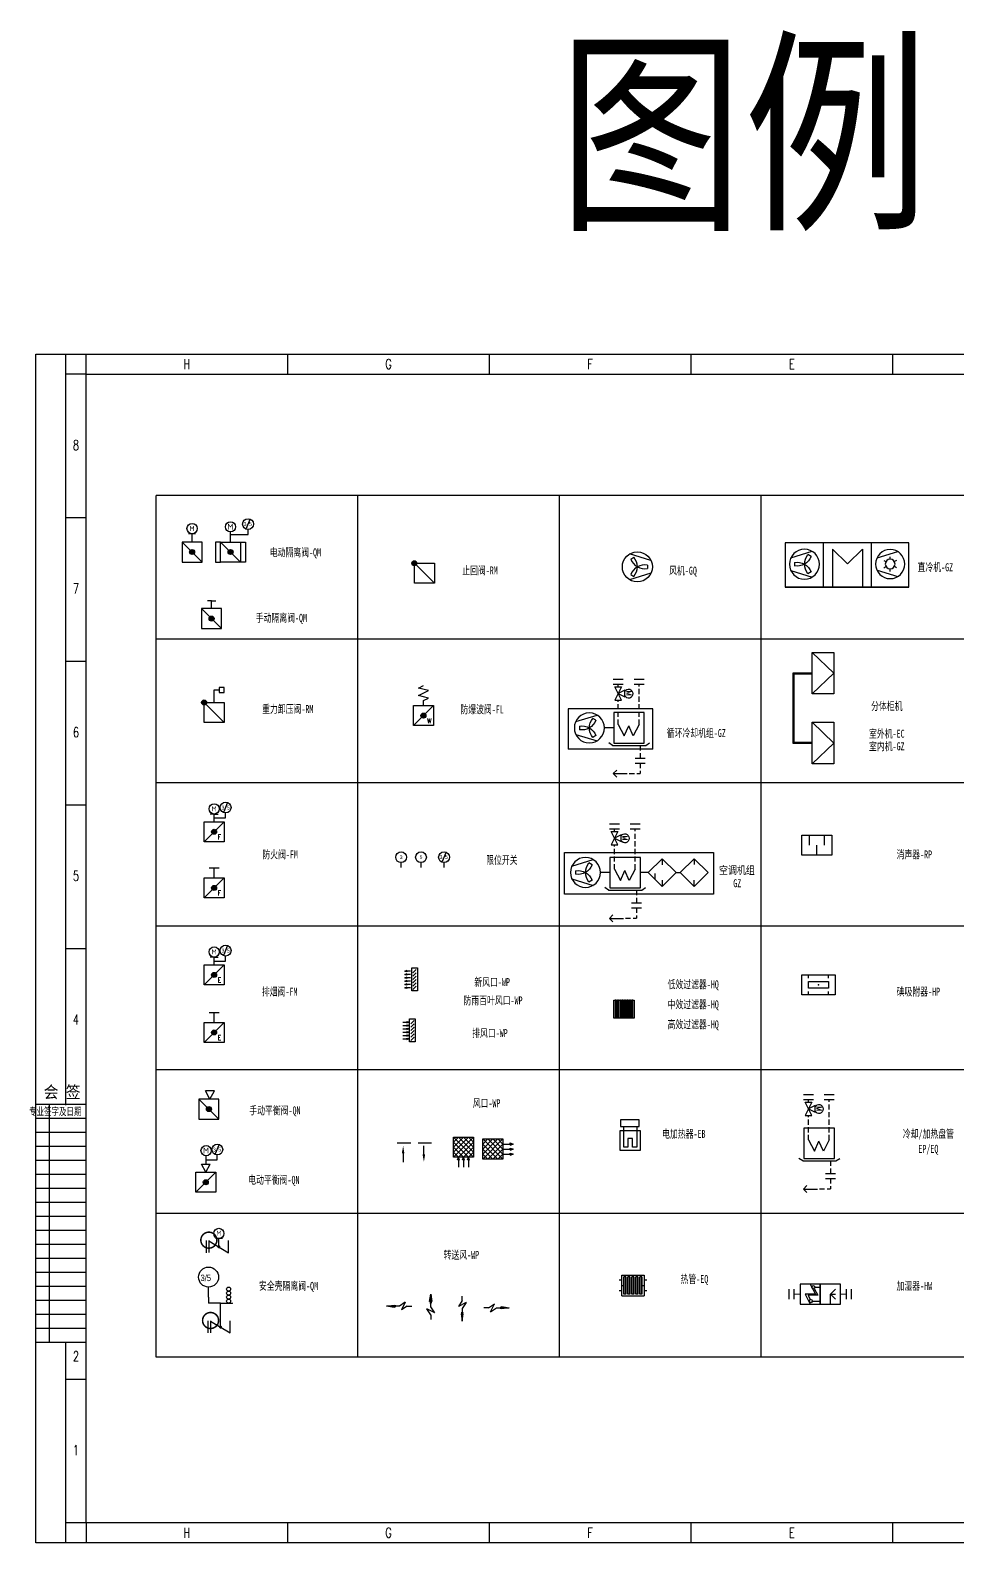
# Model space of a CAD drawing. Header units: inches. Extents: x 886 to 1730, y -738 to 18.
# Drawn here: x 886 to 1350, y -738 to 18 of the extents above; entities that cross this region are included whole.
import ezdxf
from ezdxf.enums import TextEntityAlignment as Align

# ---------------------------------------------------------------- set-up
doc = ezdxf.new("R2010")
doc.units = ezdxf.units.IN
doc.header["$MEASUREMENT"] = 0
doc.linetypes.add('DASHEDX2', pattern=[38.1, 25.4, -12.7])
doc.linetypes.add('DASHEDX5', pattern=[6, 4, -2])
for name, color, linetype in [('05Basic', 3, 'Continuous'), ('15', 7, 'Continuous'), ('B-HVAC', 2, 'Continuous'), ('DUCT', 1, 'Continuous'), ('INST', 7, 'Continuous'), ('SB', 3, 'Continuous'), ('TBasic', 2, 'Continuous'), ('V-TXT1', 2, 'Continuous'), ('图框', 4, 'Continuous'), ('通风设备', 3, 'Continuous')]:
    doc.layers.add(name, color=color, linetype=linetype)
doc.styles.add('HW', font='wromans.shx', dxfattribs={"bigfont": 'hztxtc.shx'})
doc.styles.add('HZ', font='txt_____.ttf', dxfattribs={"width": 0.7, "bigfont": 'HZTXT'})
doc.styles.add('ISOCP', font='isocpeur.ttf')
doc.styles.add('ROMAND', font='romand__.ttf', dxfattribs={"width": 0.7, "bigfont": 'OCHINESE.shx'})
doc.styles.add('romans', font='romans.shx', dxfattribs={"width": 0.7, "bigfont": 'hz.shx'})
doc.styles.add('宋体', font='', dxfattribs={"width": 0.7})
doc.styles.get('宋体').set_extended_font_data('SimSun')

# ---------------------------------------------------------------- blocks, each defined once
blk = doc.blocks.new('ms1861')
at = {"color": 0}
for p, q in [((0, 5), (10, -5)), ((0, -5), (10, 5)), ((0, -2.5), (7.5, 5)), ((0, 0), (5, 5)), ((0, 2.5), (2.5, 5)), ((0, 5), (10, 5)), ((0, -5), (0, 5)), ((0, 2.5), (0, 5)), ((0, 2.5), (0, 5)), ((0, 2.5), (7.5, -5)), ((0, 0), (5, -5)), ((10, -2.5), (2.5, 5)), ((2.5, -5), (10, 2.5)), ((5, 5), (10, 0)), ((5, -5), (10, 0)), ((7.5, 5), (10, 2.5)), ((10, 5), (10, -5)), ((11.25, 3), (10, 2.5)), ((10, 2.5), (15, 2.5)), ((11.25, 2), (10, 2.5)), ((11.25, 0.5), (10, 0)), ((10, 0), (15, 0)), ((11.25, -0.5), (10, 0)), ((11.25, 2.5), (11.25, 3)), ((11.25, 2.5), (11.25, 2)), ((11.25, 0), (11.25, 0.5)), ((11.25, 0), (11.25, -0.5)), ((0, -2.5), (2.5, -5)), ((10, -5), (0, -5)), ((7.5, -5), (10, -2.5)), ((11.25, -2), (10, -2.5)), ((10, -2.5), (15, -2.5)), ((11.25, -3), (10, -2.5)), ((11.25, -2.5), (11.25, -2)), ((11.25, -2.5), (11.25, -3))]:
    blk.add_line(p, q, dxfattribs=at)
for p in [(10, 2.5), (10, 0), (10, -2.5)]:
    blk.add_point(p, dxfattribs=at)
blk = doc.blocks.new('ms1862')
at = {"color": 0}
for p, q in [((0, 5), (10, 5)), ((0, 2.5), (2.5, 5)), ((0, 0), (5, 5)), ((0, -2.5), (7.5, 5)), ((0, -5), (10, 5)), ((0, 5), (10, -5)), ((0, -5), (0, 5)), ((0, 2.5), (0, 5)), ((0, 2.5), (0, 5)), ((0, 2.5), (7.5, -5)), ((0, 0), (5, -5)), ((10, -2.5), (2.5, 5)), ((2.5, -5), (10, 2.5)), ((5, 5), (10, 0)), ((5, -5), (10, 0)), ((7.5, 5), (10, 2.5)), ((10, 5), (10, -5)), ((10, 2.5), (15, 2.5)), ((10, 0), (15, 0)), ((13.75, 3), (15, 2.5)), ((13.75, 2.5), (13.75, 3)), ((13.75, 2), (15, 2.5)), ((13.75, 2.5), (13.75, 2)), ((13.75, 0.5), (15, 0)), ((13.75, 0), (13.75, 0.5)), ((13.75, 0), (13.75, -0.5)), ((13.75, -0.5), (15, 0)), ((0, -2.5), (2.5, -5)), ((10, -5), (0, -5)), ((7.5, -5), (10, -2.5)), ((10, -2.5), (15, -2.5)), ((13.75, -2), (15, -2.5)), ((13.75, -2.5), (13.75, -2)), ((13.75, -3), (15, -2.5)), ((13.75, -2.5), (13.75, -3))]:
    blk.add_line(p, q, dxfattribs=at)
for p in [(10, 0), (15, 2.5), (15, 0), (10, -2.5), (15, -2.5)]:
    blk.add_point(p, dxfattribs=at)
blk = doc.blocks.new('ms0421')
for p, q in [((0, 6.25), (2.5, 6.25)), ((0, 0), (0, 6.25)), ((2.5, 7.5), (2.5, 5)), ((5, 7.5), (2.5, 7.5)), ((2.5, 5), (5, 5)), ((5, 5), (5, 7.5))]:
    blk.add_line(p, q)
blk = doc.blocks.new('ms1821_k08')
at = {"color": 0}
for p, q in [((-5, 5), (5, -5)), ((-5, 5), (5, 5)), ((-5, -5), (-5, 5)), ((5, 5), (5, -5)), ((5, -5), (-5, -5))]:
    blk.add_line(p, q, dxfattribs=at)
for radius in [1.25, 1.12, 1, 0.875, 0.75, 0.625, 0.5, 0.375, 0.25, 0.125]:
    blk.add_circle((-5, 5), radius, dxfattribs=at)
blk.add_blockref('ms0421', (0, 5))
blk = doc.blocks.new('ms1008_k01')
at = {"color": 0}
for p, q in [((-3.22, 6.77), (-6.42, -3.88)), ((-0.89, 5), (0.91, 5)), ((3.22, 6.77), (6.42, -3.88)), ((-3.86, -3.3), (-4.77, -1.75)), ((3.86, -3.3), (4.77, -1.75))]:
    blk.add_line(p, q, dxfattribs=at)
blk.add_circle((0, 0), 7.5, dxfattribs=at)
for centre, start, end in [((0.05, -7.5), 90.36903, 129.9804), ((-6.52, 3.71), 290.79204, 330.36903), ((6.5, 3.73), 170.2818, 209.8588), ((-6.49, 3.77), 329.8588, 9.47016), ((-0.05, -7.5), 50.0196, 89.63097), ((6.52, 3.71), 209.63097, 249.20796)]:
    blk.add_arc(centre, 7.5, start, end, dxfattribs=at)
blk = doc.blocks.new('ms1401')
at = {"color": 0}
for p, q in [((10, 0), (0, 0)), ((7.5, 2.5), (10, 0)), ((10, 0), (7.5, -2.5))]:
    blk.add_line(p, q, dxfattribs=at)
blk = doc.blocks.new('A$C429442C1')
blk.add_hatch(color=256).paths.add_polyline_path([(1.5, 0.8, 1), (0, 0.8, 1)])
blk = doc.blocks.new('ms0205')
at = {"color": 0}
for p, q in [((-1.25, 2.5), (-1.25, -2.5)), ((1.25, 2.5), (1.25, -2.5))]:
    blk.add_line(p, q, dxfattribs=at)
blk = doc.blocks.new('ms1840_k01')
at = {"color": 0}
for p, q in [((-12.5, 7.5), (12.5, 7.5)), ((-12.5, -7.5), (-12.5, 7.5)), ((-7.5, 5), (-7.5, 7.5)), ((-7.5, 2.5), (7.5, 2.5)), ((-7.5, -2.5), (-7.5, 2.5)), ((7.5, 5), (7.5, 7.5)), ((7.5, 2.5), (7.5, -2.5)), ((12.5, 7.5), (12.5, -7.5)), ((12.5, -7.5), (-12.5, -7.5)), ((7.5, -2.5), (-7.5, -2.5)), ((-7.5, -7.5), (-7.5, -5)), ((7.5, -7.5), (7.5, -5))]:
    blk.add_line(p, q, dxfattribs=at)
blk.add_point((0, 0), dxfattribs=at)
blk = doc.blocks.new('ms0781_k02')
at = {"color": 0}
for p, q in [((-5, 7.5), (5, 7.5)), ((-5, -7.5), (-5, 7.5)), ((-5, 0), (0, 0)), ((0, 3.75), (5, 3.75)), ((5, 7.5), (5, -7.5)), ((5, -7.5), (-5, -7.5)), ((0, -3.75), (5, -3.75))]:
    blk.add_line(p, q, dxfattribs=at)
blk = doc.blocks.new('ms1845_k02')
at = {"color": 0}
for p, q in [((5, 5), (-5, 5)), ((-5, 5), (-5, -5)), ((-5, 0), (0, 0)), ((0, 0), (-2.5, -2.5)), ((0, 0), (2.5, -2.5)), ((0, 0), (0, -2.5)), ((5, 0), (5, 5)), ((5, -5), (5, 0)), ((-5, -5), (5, -5))]:
    blk.add_line(p, q, dxfattribs=at)
blk = doc.blocks.new('ms1846_k50')
at = {"color": 0}
for p, q in [((5, 5), (-5, 5)), ((-5, 5), (-5, -5)), ((0, 2.5), (-5, 0)), ((-0.5, 1), (-2.75, 0)), ((-0.5, -3.75), (-0.5, 1)), ((0, -2.5), (0, 2.5)), ((5, 0), (0, -2.51)), ((5, -5), (5, 5)), ((-5, -5), (5, -5)), ((-3.5, -1), (-3.5, -5)), ((2.75, -2), (-0.5, -3.75)), ((3.5, -2.25), (3.5, -5))]:
    blk.add_line(p, q, dxfattribs=at)
for centre, radius in [((-3.5, -0.25), 0.791), ((3.5, -1.5), 0.75)]:
    blk.add_circle(centre, radius, dxfattribs=at)
blk = doc.blocks.new('ms1003_k01')
at = {"color": 0}
for p, q in [((-3.22, 6.77), (-6.42, -3.88)), ((-2.5, 0), (-3.75, 0)), ((-1.88, 3.25), (-1.25, 2.17)), ((1.88, 3.25), (1.25, 2.17)), ((3.75, 0), (2.5, 0)), ((3.22, 6.77), (6.42, -3.88)), ((-1.88, -3.25), (-1.25, -2.17)), ((1.88, -3.25), (1.25, -2.17))]:
    blk.add_line(p, q, dxfattribs=at)
for radius in [7.5, 2.5]:
    blk.add_circle((0, 0), radius, dxfattribs=at)
blk = doc.blocks.new('tk1')
at = {"color": 0}
for p, q in [((-805.96, 209), (-830.96, 209)), ((-824.28, 90), (-824.28, 209)), ((-805.96, 202), (-830.96, 202)), ((-805.96, 195), (-830.96, 195)), ((-805.96, 188), (-830.96, 188)), ((-805.96, 181), (-830.96, 181)), ((-805.96, 174), (-830.96, 174)), ((-805.96, 167), (-830.96, 167)), ((-805.96, 160), (-830.96, 160)), ((-805.96, 153), (-830.96, 153)), ((-805.96, 146), (-830.96, 146)), ((-805.96, 139), (-830.96, 139)), ((-805.96, 132), (-830.96, 132)), ((-805.96, 125), (-830.96, 125)), ((-805.96, 118), (-830.96, 118)), ((-805.96, 111), (-830.96, 111)), ((-805.96, 104), (-830.96, 104)), ((-805.96, 97), (-830.96, 97)), ((-805.96, 90), (-830.96, 90))]:
    blk.add_line(p, q, dxfattribs=at)
at = {"layer": '图框'}
for p, q in [((-831, 584), (10, 584)), ((-831, -10), (-831, 584)), ((-816, 208.63), (-816, 584)), ((-806, 574), (-806, 584)), ((-705.25, 584), (-705.25, 574)), ((-604.5, 584), (-604.5, 574)), ((-503.75, 584), (-503.75, 574)), ((-403, 584), (-403, 574)), ((-302.25, 584), (-302.25, 574)), ((-201.5, 584), (-201.5, 574)), ((-100.75, 584), (-100.75, 574)), ((0, 574), (0, 584)), ((10, 584), (10, -10)), ((-806, 574), (-816, 574)), ((0, 574), (10, 574)), ((-816, 502.25), (-806, 502.25)), ((0, 502.25), (10, 502.25)), ((-816, 430.5), (-806, 430.5)), ((0, 430.5), (10, 430.5)), ((-816, 358.75), (-806, 358.75)), ((0, 358.75), (10, 358.75)), ((-816, 287), (-806, 287)), ((0, 287), (0, 0)), ((0, 287), (0, 0)), ((0, 287), (0, 0)), ((0, 287), (0, 0)), ((0, 287), (10, 287)), ((0, 215.25), (10, 215.25)), ((0, 143.5), (10, 143.5)), ((-816, -10), (-816, 89.94)), ((-816, 71.75), (-806, 71.75)), ((0, 71.75), (10, 71.75)), ((-806, 0), (-816, 0)), ((-806, 0), (-806, -10)), ((-705.25, 0), (-705.25, -10)), ((-604.5, 0), (-604.5, -10)), ((-503.75, 0), (-503.75, -10)), ((-403, 0), (-403, -10)), ((-302.25, 0), (-302.25, -10)), ((-201.5, 0), (-201.5, -10)), ((-201.5, 0), (-201.5, -10)), ((-100.75, 0), (-100.75, -10)), ((0, 0), (0, -10)), ((0, 0), (10, 0)), ((10, -10), (-831, -10))]:
    blk.add_line(p, q, dxfattribs=at)
at = {"layer": '图框', "color": 1}
for p, q in [((-806, 574), (0, 574)), ((-806, 0), (-806, 574)), ((0, 574), (0, 0)), ((0, 0), (-806, 0))]:
    blk.add_line(p, q, dxfattribs=at)
at = {"color": 0}
for s, height, style, width, p in [('会 签  ', 6, 'HZ', 0.9, (-814.23, 212.21)), ('专业签字及日期', 3.8, 'ROMAND', 0.7, (-821.36, 203.63))]:
    blk.add_text(s, height=height, dxfattribs=dict(at, style=style, width=width)).set_placement(p, align=Align.CENTER)
at = {"layer": '图框', "style": 'HZ', "width": 0.7}
for s, p in [('H', (-755.63, 576.5)), ('G', (-654.88, 576.5)), ('F', (-554.13, 576.5)), ('E', (-453.38, 576.5)), ('D', (-352.63, 576.5)), ('C', (-251.88, 576.5)), ('B', (-151.13, 576.5)), ('A', (-50.38, 576.5)), ('8', (-811.04, 536.01)), ('8', (4.96, 536.01)), ('7', (-811.04, 464.26)), ('7', (4.96, 464.26)), ('6', (-811.04, 392.51)), ('6', (4.96, 392.51)), ('5', (-811.04, 320.76)), ('5', (4.96, 320.76)), ('4', (-811.04, 249.01)), ('4', (4.96, 249.01)), ('3', (4.96, 177.26)), ('2', (4.96, 105.51)), ('2', (-811.04, 80.69)), ('1', (-811.04, 33.76)), ('1', (4.96, 33.76)), ('H', (-755.63, -7.5)), ('G', (-654.88, -7.5)), ('F', (-554.13, -7.5)), ('E', (-453.38, -7.5)), ('D', (-352.63, -7.5)), ('C', (-251.88, -7.5)), ('B', (-151.13, -7.5)), ('A', (-50.38, -7.5))]:
    blk.add_text(s, height=5, dxfattribs=at).set_placement(p, align=Align.CENTER)
blk = doc.blocks.new('ms1821')
at = {"color": 0}
for p, q in [((-5, 5), (5, -5)), ((-5, 5), (5, 5)), ((-5, -5), (-5, 5)), ((5, 5), (5, -5)), ((5, -5), (-5, -5))]:
    blk.add_line(p, q, dxfattribs=at)
for radius in [1.25, 1.12, 1, 0.875, 0.75, 0.625, 0.5, 0.375, 0.25, 0.125]:
    blk.add_circle((-5, 5), radius, dxfattribs=at)
blk = doc.blocks.new('A$C2C247E11')
at = {"color": 3}
for p, q in [((-9.13, 2.76), (-9.13, -1.69)), ((-5, 0.53), (-9.13, 2.76)), ((-5, 0.53), (-9.13, -1.69)), ((5, 5), (-5, 5)), ((-5, -5), (5, 5)), ((-5, 5), (-5, -5)), ((5, -5), (5, 5)), ((-5, -5), (5, -5))]:
    blk.add_line(p, q, dxfattribs=at)
for radius in [1.25, 1.12, 1, 0.875, 0.75, 0.625, 0.5, 0.375, 0.25, 0.125]:
    blk.add_circle((0, 0), radius, dxfattribs=at)

msp = doc.modelspace()

# ---------------------------------------------------------------- linework, layer by layer
at = {"color": 3}
for p, q in [((996.11, -226.41), (994.37, -230.8)), ((986.51, -237.6), (986.51, -232.6)), ((986.51, -233.85), (995.26, -233.85)), ((995.26, -233.85), (995.26, -231.35)), ((979.01, -237.6), (979.01, -247.6)), ((981.51, -237.6), (979.01, -237.6)), ((981.51, -237.6), (991.51, -247.6)), ((981.51, -237.6), (991.51, -237.6)), ((981.51, -247.6), (981.51, -237.6)), ((991.51, -237.6), (991.51, -247.6)), ((991.51, -237.6), (994.01, -237.6)), ((994.01, -237.6), (994.01, -247.6)), ((1282.71, -260.17), (1282.71, -238.06)), ((1294.71, -248.49), (1287.21, -241.24)), ((1302.21, -241.24), (1294.71, -248.49)), ((1306.71, -260.17), (1306.71, -238.06)), ((979.01, -247.6), (981.51, -247.6)), ((991.51, -247.6), (981.51, -247.6)), ((994.01, -247.6), (991.51, -247.6)), ((1277.17, -292.79), (1287.87, -303.15)), ((1267.64, -338.31), (1267.64, -302.9)), ((1267.64, -302.9), (1277.17, -302.9)), ((1268.14, -337.81), (1268.14, -303.4)), ((1268.14, -303.4), (1277.17, -303.4)), ((1287.87, -303.15), (1277.17, -313.52)), ((1077.91, -319.35), (1087.91, -319.35)), ((1077.91, -329.35), (1087.91, -319.35)), ((1077.91, -329.35), (1077.91, -319.35)), ((1087.91, -319.35), (1087.91, -329.35)), ((1193.23, -322.87), (1177.98, -322.87)), ((1177.98, -322.87), (1177.98, -338.12)), ((1193.23, -338.12), (1193.23, -322.87)), ((1087.91, -329.35), (1077.91, -329.35)), ((1180.26, -328.83), (1183.23, -334.4)), ((1183.23, -334.4), (1185.46, -329.38)), ((1187.68, -334.4), (1185.46, -329.38)), ((1190.65, -328.83), (1187.68, -334.4)), ((1277.17, -327.7), (1287.87, -338.06)), ((1177.38, -339.28), (1175.47, -338)), ((1177.38, -339.28), (1193.95, -339.28)), ((1177.98, -338.12), (1193.23, -338.12)), ((1193.95, -339.28), (1195.86, -338)), ((1277.17, -338.31), (1267.64, -338.31)), ((1277.17, -337.81), (1268.14, -337.81)), ((1287.87, -338.06), (1277.17, -348.43)), ((1094.04, -392.87), (1092.31, -397.26)), ((1071.75, -400.31), (1071.75, -397.81)), ((1081.68, -400.31), (1081.68, -397.81)), ((1093.19, -400.31), (1093.19, -397.81)), ((1191.29, -395.18), (1176.04, -395.18)), ((1176.04, -395.18), (1176.04, -410.43)), ((1191.29, -410.43), (1191.29, -395.18)), ((1178.32, -401.14), (1181.29, -406.7)), ((1181.29, -406.7), (1183.52, -401.69)), ((1185.75, -406.7), (1183.52, -401.69)), ((1188.72, -401.14), (1185.75, -406.7)), ((1175.44, -411.58), (1173.53, -410.31)), ((1175.44, -411.58), (1192.01, -411.58)), ((1176.04, -410.43), (1191.29, -410.43)), ((1192.01, -411.58), (1193.92, -410.31)), ((1178.05, -466.61), (1188.23, -466.61)), ((1178.05, -475.49), (1178.05, -466.61)), ((1178.9, -475.42), (1178.9, -466.61)), ((1178.9, -466.61), (1178.9, -475.49)), ((1179.74, -475.42), (1179.74, -466.61)), ((1179.74, -466.61), (1179.74, -475.49)), ((1180.59, -475.42), (1180.59, -466.61)), ((1180.59, -466.61), (1180.59, -475.49)), ((1181.44, -475.42), (1181.44, -466.61)), ((1181.44, -466.61), (1181.44, -475.49)), ((1182.29, -475.42), (1182.29, -466.61)), ((1182.29, -466.61), (1182.29, -475.49)), ((1183.14, -475.42), (1183.14, -466.61)), ((1183.14, -466.61), (1183.14, -475.49)), ((1183.99, -475.42), (1183.99, -466.61)), ((1183.99, -466.61), (1183.99, -475.49)), ((1184.84, -475.42), (1184.84, -466.61)), ((1184.84, -466.61), (1184.84, -475.49)), ((1185.68, -475.42), (1185.68, -466.61)), ((1185.68, -466.61), (1185.68, -475.49)), ((1186.53, -475.42), (1186.53, -466.61)), ((1186.53, -466.61), (1186.53, -475.49)), ((1187.38, -475.42), (1187.38, -466.61)), ((1187.38, -466.61), (1187.38, -475.49)), ((1188.23, -466.61), (1188.23, -475.49)), ((1188.23, -475.49), (1178.05, -475.49)), ((1288.25, -530.45), (1273.01, -530.45)), ((1273.01, -530.45), (1273.01, -545.7)), ((1275.28, -536.41), (1278.25, -541.98)), ((1285.68, -536.41), (1282.71, -541.98)), ((1288.25, -545.7), (1288.25, -530.45)), ((980.61, -538.93, 0), (978.87, -543.32, 0)), ((979.89, -546.36, 0), (979.89, -543.87, 0)), ((1278.25, -541.98), (1280.48, -536.97)), ((1282.71, -541.98), (1280.48, -536.97)), ((971.94, -548.42, 0), (976.38, -548.42, 0)), ((974.16, -552.55, 0), (971.94, -548.42, 0)), ((974.16, -546.36, 0), (979.89, -546.36, 0)), ((974.16, -552.55, 0), (976.38, -548.42, 0)), ((1272.4, -546.86), (1270.49, -545.58)), ((1272.4, -546.86), (1288.98, -546.86)), ((1273.01, -545.7), (1288.25, -545.7)), ((1288.98, -546.86), (1290.89, -545.58)), ((975.55, -614.91), (975.55, -609.91)), ((975.55, -614.91), (975.55, -617.91)), ((981.55, -617.91), (975.55, -617.91)), ((981.55, -629.91), (981.55, -617.91)), ((981.55, -617.91), (987.55, -617.91)), ((975.3, -632.85), (975.3, -626.79)), ((976.55, -626.79), (976.55, -632.79)), ((976.55, -626.91), (986.3, -632.85)), ((986.3, -632.85), (986.3, -626.79))]:
    msp.add_line(p, q, dxfattribs=at)
at = {"color": 0}
for p, q in [((1325.46, -238.06), (1263.66, -238.06)), ((1263.66, -238.06), (1263.66, -248.62)), ((1325.46, -248.62), (1325.46, -238.06)), ((1263.66, -248.62), (1263.66, -260.17)), ((1325.46, -260.17), (1325.46, -248.62)), ((1325.46, -260.17), (1263.66, -260.17)), ((1263.66, -260.17), (1325.46, -260.17))]:
    msp.add_line(p, q, dxfattribs=at)
at = {"color": 3, "linetype": 'ByBlock'}
for p, q in [((1080.41, -310.6), (1082.91, -309.35)), ((1085.41, -311.85), (1080.41, -310.6)), ((1080.41, -314.35), (1085.41, -311.85)), ((1085.41, -315.6), (1080.41, -314.35)), ((1082.91, -316.85), (1085.41, -315.6)), ((1082.91, -319.35), (1082.91, -316.85))]:
    msp.add_line(p, q, dxfattribs=at)
at = {"color": 3, "linetype": 'DASHEDX2', "ltscale": 0.1}
for p, q in [((1180.26, -310), (1180.26, -308.78)), ((1180.26, -310), (1180.26, -308.78)), ((1190.65, -328.83), (1190.65, -308.78)), ((1180.26, -328.83), (1180.26, -316.67)), ((1191.25, -339.28), (1191.25, -345.57)), ((1185.74, -353.29), (1191.25, -353.29)), ((1191.25, -348.07), (1191.25, -353.29)), ((1178.32, -382.31), (1178.32, -381.09)), ((1178.32, -382.31), (1178.32, -381.09)), ((1188.72, -401.14), (1188.72, -381.09)), ((1178.32, -401.14), (1178.32, -388.97)), ((1189.31, -411.58), (1189.31, -417.88)), ((1189.31, -420.38), (1189.31, -425.6)), ((1183.8, -425.6), (1189.31, -425.6)), ((1275.28, -517.58), (1275.28, -516.36)), ((1275.28, -517.58), (1275.28, -516.36)), ((1285.68, -536.41), (1285.68, -516.36)), ((1275.28, -536.41), (1275.28, -524.25)), ((1286.27, -546.86), (1286.27, -553.15)), ((1286.27, -555.65), (1286.27, -560.87)), ((1280.76, -560.87), (1286.27, -560.87))]:
    msp.add_line(p, q, dxfattribs=at)
for p, q in [((1180.26, -313.33), (1178.59, -310)), ((1178.59, -310), (1181.93, -310)), ((1180.26, -313.33), (1178.59, -316.67)), ((1178.59, -316.67), (1181.93, -316.67)), ((1181.93, -310), (1180.26, -313.33)), ((1183.59, -311.67), (1180.26, -313.33)), ((1181.93, -316.67), (1180.26, -313.33)), ((1180.26, -313.33), (1183.59, -315)), ((1183.59, -315.17), (1183.59, -311.49)), ((1178.32, -385.64), (1176.65, -382.31)), ((1176.65, -382.31), (1179.99, -382.31)), ((1179.99, -382.31), (1178.32, -385.64)), ((1181.65, -383.97), (1178.32, -385.64)), ((1181.65, -387.47), (1181.65, -383.79)), ((1178.32, -385.64), (1176.65, -388.97)), ((1176.65, -388.97), (1179.99, -388.97)), ((1179.99, -388.97), (1178.32, -385.64)), ((1178.32, -385.64), (1181.65, -387.31)), ((1275.28, -520.91), (1273.62, -517.58)), ((1273.62, -517.58), (1276.95, -517.58)), ((1275.28, -520.91), (1273.62, -524.25)), ((1276.95, -517.58), (1275.28, -520.91)), ((1278.62, -519.25), (1275.28, -520.91)), ((1276.95, -524.25), (1275.28, -520.91)), ((1275.28, -520.91), (1278.62, -522.58)), ((1278.62, -522.75), (1278.62, -519.07)), ((1273.62, -524.25), (1276.95, -524.25))]:
    msp.add_line(p, q)
at = {"color": 3, "linetype": 'Continuous'}
for p, q in [((974.16, -544.3, 0), (974.16, -548.42, 0)), ((969.16, -562.55, 0), (969.16, -552.55, 0)), ((979.16, -552.55, 0), (969.16, -562.55, 0)), ((969.16, -552.55, 0), (979.16, -552.55, 0)), ((979.16, -552.55, 0), (979.16, -562.55, 0)), ((979.16, -562.55, 0), (969.16, -562.55, 0))]:
    msp.add_line(p, q, dxfattribs=at)
at = {"color": 1}
for p, q in [((1064.5, -619.4), (1068.19, -618.9)), ((1070.89, -619.4), (1064.5, -619.4)), ((1068.19, -620.03), (1064.5, -619.4)), ((1068.19, -618.9), (1068.19, -620.03)), ((1073.81, -617.46), (1070.89, -619.4)), ((1073.81, -617.46), (1071.9, -621.34)), ((1074.83, -619.4), (1071.9, -621.34)), ((1074.83, -619.4), (1077.14, -619.4)), ((1085.97, -617.09), (1086.59, -613.4)), ((1087.09, -617.09), (1085.97, -617.09)), ((1086.59, -619.79), (1086.59, -613.4)), ((1086.59, -613.4), (1087.09, -617.09)), ((1102.32, -616.68), (1100.39, -619.6)), ((1104.26, -617.69), (1100.39, -619.6)), ((1102.32, -616.68), (1102.32, -614.37)), ((1104.26, -617.69), (1102.32, -620.62)), ((1115.4, -620.28), (1118.32, -618.34)), ((1116.41, -622.21), (1118.32, -618.34)), ((1122.04, -620.78), (1122.04, -619.65)), ((1122.04, -619.65), (1125.73, -620.28)), ((1088.53, -622.71), (1084.66, -620.8)), ((1086.59, -623.73), (1084.66, -620.8)), ((1088.53, -622.71), (1086.59, -619.79)), ((1086.59, -623.73), (1086.59, -626.04)), ((1102.82, -623.32), (1101.7, -623.32)), ((1101.7, -623.32), (1102.32, -627.01)), ((1102.32, -620.62), (1102.32, -627.01)), ((1102.32, -627.01), (1102.82, -623.32)), ((1115.4, -620.28), (1113.09, -620.28)), ((1116.41, -622.21), (1119.34, -620.28)), ((1119.34, -620.28), (1125.73, -620.28)), ((1125.73, -620.28), (1122.04, -620.78))]:
    msp.add_line(p, q, dxfattribs=at)
at = {"color": 3}
for points in [[(1277.17, -292.79), (1287.87, -292.79), (1287.87, -313.52), (1277.17, -313.52)], [(1277.17, -327.7), (1287.87, -327.7), (1287.87, -348.43), (1277.17, -348.43)]]:
    msp.add_lwpolyline(points, close=True, dxfattribs=at)
msp.add_lwpolyline([(1153.32, -392.72), (1227.84, -392.72), (1227.84, -413.55), (1153.32, -413.55)], close=True)
for points, const_width in [([(987.42, -617.91, 1), (987.67, -617.91, 1)], 0.25), ([(976.55, -626.98, 1), (976.55, -626.23, 1)], 8), ([(981.17, -629.91, 1), (981.92, -629.91, 1)], 0.75)]:
    msp.add_lwpolyline(points, format="xyb", close=True, dxfattribs=dict(at, const_width=const_width))
for centre, radius in [((995.26, -228.65), 2.7), ((986.51, -230.04), 2.56), ((986.51, -242.6), 1.25), ((986.51, -242.6), 1.12), ((986.51, -242.6), 1), ((986.51, -242.6), 0.875), ((986.51, -242.6), 0.75), ((986.51, -242.6), 0.625), ((986.51, -242.6), 0.5), ((986.51, -242.6), 0.375), ((986.51, -242.6), 0.25), ((986.51, -242.6), 0.125), ((1082.91, -324.35), 1.25), ((1082.91, -324.35), 1.12), ((1082.91, -324.35), 1), ((1082.91, -324.35), 0.875), ((1082.91, -324.35), 0.75), ((1082.91, -324.35), 0.625), ((1082.91, -324.35), 0.5), ((1082.91, -324.35), 0.375), ((1082.91, -324.35), 0.25), ((1082.91, -324.35), 0.125), ((1071.75, -395.11), 2.7), ((1081.68, -395.11), 2.7), ((1093.19, -395.11), 2.7), ((974.32, -541.74, 0), 2.56), ((979.92, -541.17, 0), 2.7), ((975.55, -604.91), 5), ((985.55, -610.91), 1), ((985.55, -612.91), 1), ((985.55, -614.91), 1), ((985.55, -616.91), 1)]:
    msp.add_circle(centre, radius, dxfattribs=at)
at = {"color": 3, "linetype": 'Continuous'}
for radius in [1.25, 1.12, 1, 0.875, 0.75, 0.625, 0.5, 0.375, 0.25, 0.125]:
    msp.add_circle((974.16, -557.55, 0), radius, dxfattribs=at)
at = {"extrusion": (0, 0, -1)}
for centre in [(1185.46, -313.33), (1183.52, -385.64), (1280.49, -520.91)]:
    msp.add_ellipse(centre, major_axis=(0, -2.29), ratio=0.910813, start_param=2.028242, end_param=7.396536, dxfattribs=at)
at = {"color": 3}
for p in [(1178.9, -466.61), (1179.74, -466.61), (1180.59, -466.61), (1181.44, -466.61), (1182.29, -466.61), (1183.14, -466.61), (1183.99, -466.61), (1184.84, -466.61), (1185.68, -466.61), (1186.53, -466.61), (1187.38, -466.61)]:
    msp.add_point(p, dxfattribs=at)
at = {"color": 1}
for points in [[(1073.4, -543.12), (1072.08, -543.12), (1072.77, -539.43)], [(1083.75, -543.61), (1082.44, -543.61), (1083.13, -547.3)], [(1068.19, -618.9), (1068.19, -619.9), (1064.5, -619.4)], [(1069.13, -618.78), (1069.13, -620.09), (1065.44, -619.4)], [(1087.22, -618.03), (1085.9, -618.03), (1086.59, -614.34)], [(1087.09, -617.09), (1086.09, -617.09), (1086.59, -613.4)], [(1121.1, -620.9), (1121.1, -619.59), (1124.78, -620.28)], [(1102.95, -622.38), (1101.63, -622.38), (1102.32, -626.07)], [(1102.82, -623.32), (1101.82, -623.32), (1102.32, -627.01)], [(1122.04, -620.78), (1122.04, -619.78), (1125.73, -620.28)]]:
    msp.add_solid(points, dxfattribs=at)
at = {"layer": 'DUCT', "color": 1, "linetype": 'ByBlock'}
for p, q in [((1072.74, -543.12), (1072.74, -547.43)), ((1083.09, -543.61), (1083.09, -539.29))]:
    msp.add_line(p, q, dxfattribs=at)
at = {"layer": 'DUCT', "color": 1, "linetype": 'ByBlock', "const_width": 0.6}
for points in [[(1069.75, -537.9), (1076.67, -537.9)], [(1069.75, -537.9), (1076.67, -537.9)], [(1072.74, -547.43), (1072.74, -543.12)], [(1080.11, -537.9), (1087.03, -537.9)], [(1080.11, -537.9), (1087.03, -537.9)], [(1083.09, -539.29), (1083.09, -543.61)]]:
    msp.add_lwpolyline(points, dxfattribs=at)
at = {"layer": 'INST'}
for p, q in [((1654.59, -214.39), (949.34, -214.39)), ((949.34, -644.89), (949.34, -214.39)), ((1050.09, -644.89), (1050.09, -214.39)), ((1150.84, -644.89), (1150.84, -214.39)), ((1251.57, -644.89), (1251.58, -214.39)), ((1654.59, -286.14), (949.34, -286.14)), ((1654.59, -357.89), (949.34, -357.89)), ((1654.59, -429.64), (949.34, -429.64)), ((1453.09, -501.39), (949.34, -501.39)), ((1453.09, -573.14), (949.34, -573.14)), ((1654.59, -644.89), (949.34, -644.89))]:
    msp.add_line(p, q, dxfattribs=at)
at = {"layer": 'INST', "color": 3}
for p, q in [((1287.21, -241.24), (1287.21, -260.17)), ((1302.21, -241.24), (1302.21, -260.17))]:
    msp.add_line(p, q, dxfattribs=at)
at = {"layer": 'INST', "color": 1}
for p, q in [((1177.98, -330.5), (1173.29, -330.5)), ((1176.04, -402.8), (1171.36, -402.8)), ((1195.25, -402.8), (1191.29, -402.8)), ((1209.13, -402.8), (1211.24, -402.8))]:
    msp.add_line(p, q, dxfattribs=at)
at = {"layer": '通风设备', "color": 3}
for p, q in [((967.31, -233.47), (965.55, -233.47)), ((967.31, -237.6), (967.31, -233.47)), ((969.06, -233.47), (967.31, -233.47)), ((977.04, -270.87), (977.04, -266.97)), ((1155.13, -320.95), (1155.13, -341.08)), ((1197.44, -320.95), (1155.13, -320.95)), ((1197.44, -341.08), (1197.44, -320.95)), ((1197.44, -341.08), (1155.13, -341.08)), ((984.91, -368.04), (983.18, -372.43)), ((973.34, -377.42), (983.34, -377.42)), ((973.34, -387.42), (983.34, -377.42)), ((973.34, -387.42), (973.34, -377.42)), ((978.34, -377.42), (978.34, -373.52)), ((978.34, -375.47), (984.06, -375.47)), ((983.34, -377.42), (983.34, -387.42)), ((984.06, -375.47), (984.06, -372.98)), ((983.34, -387.42), (973.34, -387.42)), ((975.84, -400.45), (980.84, -400.45)), ((978.34, -405.45), (978.34, -400.45)), ((973.34, -405.45), (983.34, -405.45)), ((973.34, -415.45), (983.34, -405.45)), ((973.34, -415.45), (973.34, -405.45)), ((983.34, -405.45), (983.34, -415.45)), ((983.34, -415.45), (973.34, -415.45)), ((978.34, -448.92), (978.34, -445.02)), ((984.91, -439.54), (983.18, -443.93)), ((984.06, -446.97), (984.06, -444.48)), ((973.34, -448.92), (983.34, -448.92)), ((973.34, -458.92), (983.34, -448.92)), ((973.34, -458.92), (973.34, -448.92)), ((978.34, -446.97), (984.06, -446.97)), ((983.34, -448.92), (983.34, -458.92)), ((1074.57, -451.64), (1073.73, -451.97)), ((1076.46, -451.97), (1073.73, -451.97)), ((1074.57, -452.31), (1073.73, -451.97)), ((1074.57, -453.31), (1073.73, -453.64)), ((1074.57, -451.97), (1074.57, -451.64)), ((1074.57, -451.97), (1074.57, -452.31)), ((1074.57, -453.64), (1074.57, -453.31)), ((1077.03, -450.38), (1079.91, -450.38)), ((1077.03, -461.9), (1077.03, -450.38)), ((1079.3, -451.14), (1077.64, -452.81)), ((1079.3, -452.81), (1077.64, -454.47)), ((1079.91, -450.38), (1079.91, -461.9)), ((983.34, -458.92), (973.34, -458.92)), ((1076.46, -453.64), (1073.73, -453.64)), ((1074.57, -453.97), (1073.73, -453.64)), ((1074.57, -454.97), (1073.73, -455.31)), ((1076.46, -455.31), (1073.73, -455.31)), ((1074.57, -455.64), (1073.73, -455.31)), ((1074.57, -456.64), (1073.73, -456.97)), ((1076.46, -456.97), (1073.73, -456.97)), ((1074.57, -457.31), (1073.73, -456.97)), ((1074.57, -458.31), (1073.73, -458.64)), ((1076.46, -458.64), (1073.73, -458.64)), ((1074.57, -458.97), (1073.73, -458.64)), ((1074.57, -459.97), (1073.73, -460.31)), ((1076.46, -460.31), (1073.73, -460.31)), ((1074.57, -460.64), (1073.73, -460.31)), ((1074.57, -453.64), (1074.57, -453.97)), ((1074.57, -455.31), (1074.57, -454.97)), ((1074.57, -455.31), (1074.57, -455.64)), ((1074.57, -456.97), (1074.57, -456.64)), ((1074.57, -456.97), (1074.57, -457.31)), ((1074.57, -458.64), (1074.57, -458.31)), ((1074.57, -458.64), (1074.57, -458.97)), ((1074.57, -460.31), (1074.57, -459.97)), ((1074.57, -460.31), (1074.57, -460.64)), ((1079.3, -454.47), (1077.64, -456.14)), ((1079.3, -456.14), (1077.64, -457.81)), ((1079.3, -457.81), (1077.64, -459.47)), ((1079.3, -459.47), (1077.64, -461.14)), ((1079.91, -461.9), (1077.03, -461.9)), ((975.84, -472.69), (980.84, -472.69)), ((978.34, -477.69), (978.34, -472.69)), ((1075.93, -475.87), (1078.81, -475.87)), ((1075.93, -487.39), (1075.93, -475.87)), ((1078.81, -475.87), (1078.81, -487.39)), ((973.34, -477.69), (983.34, -477.69)), ((973.34, -487.69), (983.34, -477.69)), ((973.34, -487.69), (973.34, -477.69)), ((983.34, -477.69), (983.34, -487.69)), ((1072.64, -477.46), (1075.36, -477.46)), ((1072.64, -479.13), (1075.36, -479.13)), ((1072.64, -480.8), (1075.36, -480.8)), ((1072.64, -482.46), (1075.36, -482.46)), ((1074.53, -477.46), (1074.53, -477.13)), ((1074.53, -477.13), (1075.36, -477.46)), ((1074.53, -477.8), (1075.36, -477.46)), ((1074.53, -477.46), (1074.53, -477.8)), ((1074.53, -478.8), (1075.36, -479.13)), ((1074.53, -479.13), (1074.53, -478.8)), ((1074.53, -479.46), (1075.36, -479.13)), ((1074.53, -479.13), (1074.53, -479.46)), ((1074.53, -480.8), (1074.53, -480.46)), ((1074.53, -480.46), (1075.36, -480.8)), ((1074.53, -481.13), (1075.36, -480.8)), ((1074.53, -480.8), (1074.53, -481.13)), ((1074.53, -482.13), (1075.36, -482.46)), ((1074.53, -482.46), (1074.53, -482.13)), ((1074.53, -482.8), (1075.36, -482.46)), ((1074.53, -482.46), (1074.53, -482.8)), ((1078.21, -476.63), (1076.54, -478.3)), ((1078.21, -478.3), (1076.54, -479.96)), ((1078.21, -479.96), (1076.54, -481.63)), ((1078.21, -481.63), (1076.54, -483.3)), ((1078.21, -483.3), (1076.54, -484.96)), ((983.34, -487.69), (973.34, -487.69)), ((1072.64, -484.13), (1075.36, -484.13)), ((1072.64, -485.8), (1075.36, -485.8)), ((1074.53, -484.13), (1074.53, -483.8)), ((1074.53, -483.8), (1075.36, -484.13)), ((1074.53, -484.46), (1075.36, -484.13)), ((1074.53, -484.13), (1074.53, -484.46)), ((1074.53, -485.8), (1074.53, -485.46)), ((1074.53, -485.46), (1075.36, -485.8)), ((1074.53, -486.13), (1075.36, -485.8)), ((1074.53, -485.8), (1074.53, -486.13)), ((1078.81, -487.39), (1075.93, -487.39)), ((1078.21, -484.96), (1076.54, -486.63)), ((1182.96, -539.95), (1182.96, -530.02)), ((1185.08, -535.58), (1185.08, -539.95)), ((1187.38, -535.58), (1185.08, -535.58)), ((1187.38, -539.95), (1187.38, -535.58)), ((1189.54, -529.73), (1189.54, -539.95)), ((1185.08, -539.95), (1182.96, -539.95)), ((1189.54, -539.95), (1187.38, -539.95)), ((974.44, -592.72), (974.44, -586.66)), ((975.69, -586.66), (975.69, -592.66)), ((975.69, -586.78), (985.44, -592.72)), ((980.69, -585.65), (978.93, -585.65)), ((980.69, -589.78), (980.69, -585.65)), ((982.44, -585.65), (980.69, -585.65)), ((985.44, -592.72), (985.44, -586.66)), ((1182.02, -603.87), (1193.16, -603.87)), ((1182.02, -614.32), (1182.02, -603.87)), ((1193.16, -603.87), (1193.16, -614.32)), ((1183.02, -613.44), (1183.02, -604.74)), ((1183.02, -604.74), (1183.02, -613.44)), ((1184.02, -604.74), (1183.02, -604.74)), ((1184.02, -613.44), (1184.02, -604.74)), ((1184.02, -604.74), (1184.02, -613.44)), ((1185.01, -613.44), (1185.01, -604.74)), ((1185.01, -604.74), (1185.01, -613.44)), ((1186.01, -604.74), (1185.01, -604.74)), ((1186.01, -613.44), (1186.01, -604.74)), ((1186.01, -604.74), (1186.01, -613.44)), ((1187.01, -613.44), (1187.01, -604.74)), ((1187.01, -604.74), (1187.01, -613.44)), ((1188.01, -604.74), (1187.01, -604.74)), ((1188.01, -613.44), (1188.01, -604.74)), ((1188.01, -604.74), (1188.01, -613.44)), ((1189.01, -613.44), (1189.01, -604.74)), ((1189.01, -604.74), (1189.01, -613.44)), ((1190.01, -604.74), (1189.01, -604.74)), ((1190.01, -613.44), (1190.01, -604.74)), ((1190.01, -604.74), (1190.01, -613.44)), ((1191, -613.44), (1191, -604.74)), ((1191, -604.74), (1191, -613.44)), ((1192, -604.74), (1191, -604.74)), ((1192, -613.44), (1192, -604.74)), ((1192, -604.74), (1192, -613.44)), ((1182.02, -614.32), (1193.16, -614.32)), ((1184.02, -613.44), (1183.02, -613.44)), ((1186.01, -613.44), (1185.01, -613.44)), ((1188.01, -613.44), (1187.01, -613.44)), ((1190.01, -613.44), (1189.01, -613.44)), ((1192, -613.44), (1191, -613.44))]:
    msp.add_line(p, q, dxfattribs=at)
at = {"layer": '通风设备', "color": 3, "linetype": 'Continuous'}
for p, q in [((962.31, -237.6), (962.31, -247.6)), ((962.31, -237.6), (972.31, -247.6)), ((972.31, -237.6), (962.31, -237.6)), ((972.31, -247.6), (972.31, -237.6)), ((962.31, -247.6), (972.31, -247.6)), ((972.04, -270.87), (972.04, -280.87)), ((972.04, -270.87), (982.04, -280.87)), ((982.04, -270.87), (972.04, -270.87)), ((977.04, -266.97), (974.97, -266.97)), ((977.04, -266.97), (979.11, -266.97)), ((982.04, -280.87), (982.04, -270.87)), ((972.04, -280.87), (982.04, -280.87)), ((978.34, -373.52), (976.27, -373.52)), ((978.34, -373.52), (980.41, -373.52)), ((978.34, -445.02), (976.27, -445.02)), ((978.34, -445.02), (980.41, -445.02))]:
    msp.add_line(p, q, dxfattribs=at)
at = {"layer": '通风设备', "color": 3, "linetype": 'ByBlock'}
for p, q in [((1202.19, -395.86), (1202.19, -398.96)), ((1218.17, -395.86), (1218.17, -398.71)), ((1202.19, -406.65), (1202.19, -409.74)), ((1218.17, -409.74), (1218.17, -406.65))]:
    msp.add_line(p, q, dxfattribs=at)
at = {"layer": '通风设备'}
for p, q in [((1198.72, -406.27), (1198.72, -403.18)), ((1190.75, -526.4), (1181.42, -526.4)), ((1181.42, -526.4), (1181.42, -529.73)), ((1190.75, -529.73), (1190.75, -526.4)), ((1181.42, -529.73), (1190.75, -529.73)), ((1182.96, -530.02), (1182.96, -529.73)), ((1182.02, -606.48), (1180.72, -606.48)), ((1182.02, -611.71), (1180.72, -611.71)), ((1182.02, -609.09), (1183.02, -609.09)), ((1192, -609.09), (1193.16, -609.09)), ((1194.46, -606.48), (1193.16, -606.48)), ((1194.46, -611.71), (1193.16, -611.71))]:
    msp.add_line(p, q, dxfattribs=at)
at = {"layer": '通风设备', "color": 3, "linetype": 'ByBlock'}
for points in [[(1195.25, -402.8), (1202.19, -409.74), (1209.13, -402.8), (1202.19, -395.86)], [(1225.11, -402.8), (1218.17, -395.86), (1211.24, -402.8), (1218.17, -409.74)]]:
    msp.add_lwpolyline(points, close=True, dxfattribs=at)
at = {"layer": '通风设备'}
msp.add_lwpolyline([(1181.15, -531.7), (1191.15, -531.7), (1191.15, -541.7), (1181.15, -541.7)], close=True, dxfattribs=at)
at = {"layer": '通风设备', "color": 3}
for points, const_width in [([(975.69, -586.84, 1), (975.69, -586.09, 1)], 8), ([(980.31, -589.78, 1), (981.06, -589.78, 1)], 0.75)]:
    msp.add_lwpolyline(points, format="xyb", close=True, dxfattribs=dict(at, const_width=const_width))
at = {"layer": '通风设备', "color": 3, "linetype": 'DASHEDX5', "const_width": 0.5}
for points in [[(1267.99, -613.42), (1271.19, -613.42)], [(1294.24, -613.42), (1291.19, -613.42)]]:
    msp.add_lwpolyline(points, dxfattribs=at)
at = {"layer": '通风设备', "color": 3}
for centre, radius in [((967.31, -230.91), 2.56), ((978.34, -370.96), 2.56), ((984.06, -370.28), 2.7), ((978.34, -382.42), 1.25), ((978.34, -382.42), 1.12), ((978.34, -382.42), 1), ((978.34, -382.42), 0.875), ((978.34, -382.42), 0.75), ((978.34, -382.42), 0.625), ((978.34, -382.42), 0.5), ((978.34, -382.42), 0.375), ((978.34, -382.42), 0.25), ((978.34, -382.42), 0.125), ((978.34, -410.45), 1.25), ((978.34, -410.45), 1.12), ((978.34, -410.45), 1), ((978.34, -410.45), 0.875), ((978.34, -410.45), 0.75), ((978.34, -410.45), 0.625), ((978.34, -410.45), 0.5), ((978.34, -410.45), 0.375), ((978.34, -410.45), 0.25), ((978.34, -410.45), 0.125), ((978.34, -442.46), 2.56), ((984.06, -441.78), 2.7), ((978.34, -453.92), 1.25), ((978.34, -453.92), 1.12), ((978.34, -453.92), 1), ((978.34, -453.92), 0.875), ((978.34, -453.92), 0.75), ((978.34, -453.92), 0.625), ((978.34, -453.92), 0.5), ((978.34, -453.92), 0.375), ((978.34, -453.92), 0.25), ((978.34, -453.92), 0.125), ((978.34, -482.69), 1.25), ((978.34, -482.69), 1.12), ((978.34, -482.69), 1), ((978.34, -482.69), 0.875), ((978.34, -482.69), 0.75), ((978.34, -482.69), 0.625), ((978.34, -482.69), 0.5), ((978.34, -482.69), 0.375), ((978.34, -482.69), 0.25), ((978.34, -482.69), 0.125), ((980.69, -583.09), 2.56)]:
    msp.add_circle(centre, radius, dxfattribs=at)
at = {"layer": '通风设备', "color": 3, "linetype": 'Continuous'}
for centre, radius in [((967.31, -242.6), 1.25), ((967.31, -242.6), 1.12), ((967.31, -242.6), 1), ((967.31, -242.6), 0.875), ((967.31, -242.6), 0.75), ((967.31, -242.6), 0.625), ((967.31, -242.6), 0.5), ((967.31, -242.6), 0.375), ((967.31, -242.6), 0.25), ((967.31, -242.6), 0.125), ((977.04, -275.87), 1.25), ((977.04, -275.87), 1.12), ((977.04, -275.87), 1), ((977.04, -275.87), 0.875), ((977.04, -275.87), 0.75), ((977.04, -275.87), 0.625), ((977.04, -275.87), 0.5), ((977.04, -275.87), 0.375), ((977.04, -275.87), 0.25), ((977.04, -275.87), 0.125)]:
    msp.add_circle(centre, radius, dxfattribs=at)
at = {"layer": '通风设备', "color": 3}
for p in [(1073.73, -451.97), (1073.73, -453.64), (1073.73, -455.31), (1073.73, -456.97), (1073.73, -458.64), (1073.73, -460.31), (1075.36, -477.46), (1075.36, -479.13), (1075.36, -480.8), (1075.36, -482.46), (1075.36, -484.13), (1075.36, -485.8)]:
    msp.add_point(p, dxfattribs=at)

# ---------------------------------------------------------------- block references
at = {"linetype": 'Continuous'}
msp.add_blockref('tk1', (1720.31, -727.66), dxfattribs=at)
at = {"color": 3, "xscale": -1, "rotation": 89.9979766437405}
msp.add_blockref('ms1008_k01', (1273.27, -248.68), dxfattribs=at)
at = {"color": 3, "xscale": -0.9720000000002235, "yscale": 0.9720000000002211, "zscale": 0.9720000000002211, "rotation": 89.9979766437405}
msp.add_blockref('ms1003_k01', (1316.09, -248.62), dxfattribs=at)
at = {"linetype": 'DASHEDX2', "xscale": 0.416666675, "yscale": 0.416666675, "zscale": 0.416666675, "rotation": 89.99999999999999}
for p in [(1180.58, -313.65), (1178.65, -385.96), (1275.61, -521.23)]:
    msp.add_blockref('A$C429442C1', p, dxfattribs=at)
at = {"layer": '05Basic', "color": 3}
for name, p in [('ms1821', (1083.36, -253.22)), ('ms1862', (1112.56, -540.91))]:
    msp.add_blockref(name, p, dxfattribs=at)
for name, p, rotation in [('ms0205', (1180.26, -307.53), 270.0000005052606), ('ms0205', (1190.65, -307.53), 270.0000005052606), ('ms0205', (1191.25, -346.82), 90), ('ms0205', (1178.32, -379.84), 270.0000005052606), ('ms0205', (1188.72, -379.84), 270.0000005052606), ('ms0205', (1189.31, -419.13), 90), ('ms0205', (1275.28, -515.11), 270.0000005052606), ('ms0205', (1285.68, -515.11), 270.0000005052606), ('ms1861', (1102.91, -535.03), 269.9999854703729), ('ms0205', (1286.27, -554.4), 90), ('ms0205', (1266.74, -613.42), 5.048428658904229e-07)]:
    msp.add_blockref(name, p, dxfattribs=dict(at, rotation=rotation))
at = {"layer": '05Basic', "color": 7, "xscale": -0.7000000000000001, "yscale": 0.7000000000000001, "zscale": 0.7000000000000001}
for p in [(1184.75, -353.35), (1182.81, -425.65), (1279.78, -560.93)]:
    msp.add_blockref('ms1401', p, dxfattribs=at)
at = {"layer": 'B-HVAC', "linetype": 'Continuous', "rotation": 270}
msp.add_blockref('A$C2C247E11', (975.72, -520.97), dxfattribs=at)
at = {"layer": '通风设备', "color": 3}
for name, p, rotation in [('ms1008_k01', (1189.77, -250.01), 270), ('ms0781_k02', (1279.47, -389.15), 90), ('ms1846_k50', (1276.19, -613.42), 90), ('ms1845_k02', (1286.19, -613.42), 89.99999273518888), ('ms0205', (1295.49, -613.42), 180)]:
    msp.add_blockref(name, p, dxfattribs=dict(at, rotation=rotation))
msp.add_blockref('ms1821_k08', (978.34, -322.78), dxfattribs=at)
at = {"layer": '通风设备', "color": 3, "xscale": -1, "rotation": 90}
for p in [(1165.79, -330.5), (1163.86, -402.74)]:
    msp.add_blockref('ms1008_k01', p, dxfattribs=at)
at = {"layer": '通风设备', "color": 3, "xscale": 0.6666666666666666, "yscale": 0.6666666666666666, "zscale": 0.6666666666666666}
msp.add_blockref('ms1840_k01', (1280.31, -458.82), dxfattribs=at)

# ---------------------------------------------------------------- texts
at = {"style": '宋体', "width": 0.85}
msp.add_text(' 图例', height=80, dxfattribs=at).set_placement((1103.96, -73.43))
at = {"color": 3, "style": 'ISOCP'}
for p in [(986.48, -229.99), (974.29, -541.69, 0)]:
    msp.add_text('M', height=2.97, dxfattribs=at).set_placement(p, align=Align.MIDDLE)
at = {"color": 3, "style": 'HW', "width": 0.8}
for s, p in [('3', (993.78, -228.57)), ('5', (996.48, -228.54)), ('3', (1071.75, -395.11)), ('5', (1081.68, -395.11)), ('3', (1091.71, -395.03)), ('5', (1094.41, -395)), ('3', (978.45, -541.23, 0)), ('5', (981.1, -541.2, 0))]:
    msp.add_text(s, height=1.89, dxfattribs=at).set_placement(p, align=Align.MIDDLE)
at = {"color": 3, "style": 'HZ', "width": 0.8}
msp.add_text('W', height=2.46, dxfattribs=at).set_placement((1084.7, -328.18))
at = {"layer": '15', "color": 3, "ltscale": 0.05, "style": 'HW', "width": 0.85}
msp.add_text('3/5', height=3.2, dxfattribs=at).set_placement((971.55, -606.91))
at = {"layer": 'SB', "style": 'romans', "width": 0.9}
for p in [(1184.34, -311.99), (1182.4, -384.3), (1279.36, -519.57)]:
    msp.add_text('M', height=2.5, rotation=270, dxfattribs=at).set_placement(p)
at = {"layer": 'TBasic', "color": 2, "style": 'HZ', "width": 0.8}
msp.add_text('空调机组', height=4, dxfattribs=at).set_placement((1248.46, -401.62), align=Align.MIDDLE_RIGHT)
at = {"layer": 'V-TXT1', "style": '宋体', "width": 0.7}
for s, p in [('电动隔离阀-QM', (1018.94, -242.79)), ('止回阀-RM', (1111.14, -251.82)), ('风机-GQ', (1212.59, -251.91)), ('直冷机-GZ', (1338.65, -250.21)), ('手动隔离阀-QM', (1011.93, -275.52)), ('分体柜机', (1314.4, -319.61)), ('重力卸压阀-RM', (1015.11, -321.05)), ('防爆波阀-FL', (1112.22, -321.23)), ('循环冷却机组-GZ', (1219.22, -333.05)), ('室外机-EC', (1314.4, -333.38)), ('室内机-GZ', (1314.4, -339.69)), ('防火阀-FM', (1011.31, -393.72)), ('消声器-RP', (1328.17, -393.72)), ('限位开关', (1122.08, -396.51)), ('排烟阀-FM', (1011.07, -462.29)), ('新风口-WP', (1117.22, -457.52)), ('低效过滤器-HQ', (1217.67, -458.65)), ('碘吸附器-HP', (1330.17, -462.29)), ('防雨百叶风口-WP', (1117.66, -466.68)), ('中效过滤器-HQ', (1217.67, -468.65)), ('高效过滤器-HQ', (1217.67, -478.65)), ('排风口-WP', (1116.12, -483.01)), ('手动平衡阀-QN', (1008.7, -521.65, 0)), ('风口-WP', (1114.44, -518.02)), ('电加热器-EB', (1212.99, -533.34)), ('冷却/加热盘管', (1335.18, -533.34)), ('EP/EQ', (1335.18, -540.83)), ('电动平衡阀-QN', (1008.18, -556.33)), ('转送风-WP', (1101.85, -593.81)), ('热管-EQ', (1218.29, -605.88)), ('安全壳隔离阀-QM', (1015.5, -609.31)), ('加湿器-HW', (1328.17, -609.31))]:
    msp.add_text(s, height=4, dxfattribs=at).set_placement(p, align=Align.MIDDLE_CENTER)
msp.add_text('GZ', height=4, dxfattribs=at).set_placement((1241.68, -408.09), align=Align.MIDDLE_RIGHT)
at = {"layer": '通风设备', "color": 3}
for s, height, style, width, p in [('M', 2.5, 'ISOCP', 0.85, (967.28, -230.86)), ('M', 2.5, 'ISOCP', 0.85, (978.31, -370.91)), ('3', 2, 'HW', 0.7, (982.76, -370.34)), ('5', 2, 'HW', 0.7, (985.45, -370.31)), ('M', 2.5, 'ISOCP', 0.85, (978.31, -442.41)), ('3', 2, 'HW', 0.7, (982.76, -441.84)), ('5', 2, 'HW', 0.7, (985.45, -441.81)), ('M', 2.5, 'ISOCP', 0.85, (980.66, -583.03))]:
    msp.add_text(s, height=height, dxfattribs=dict(at, style=style, width=width)).set_placement(p, align=Align.MIDDLE)
at = {"layer": '通风设备', "color": 3, "style": 'HZ', "width": 0.8}
for s, p in [('F', (980.12, -386.25)), ('F', (980.12, -414.27)), ('E', (980.12, -457.75)), ('E', (980.12, -486.51))]:
    msp.add_text(s, height=2.46, dxfattribs=at).set_placement(p)

doc.saveas('drawing.dxf')
